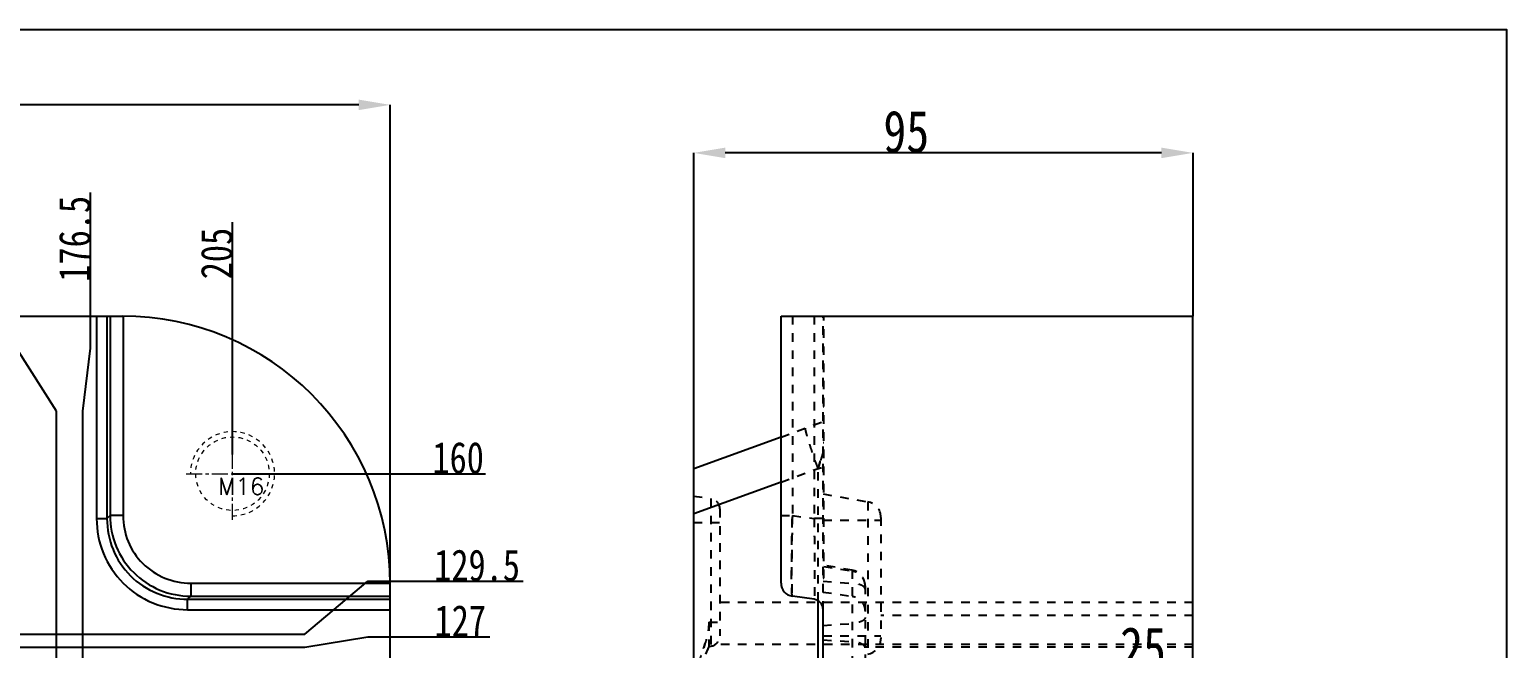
# Model space of a CAD drawing. Header units: millimetres. Extents: x 1572 to 4063, y -10865 to -3081.
# Drawn here: x 2782.1 to 3063.1, y -5731.2 to -5613.5 of the extents above; entities that cross this region are included whole.
import ezdxf

# ---------------------------------------------------------------- set-up
doc = ezdxf.new("R2010")
doc.units = ezdxf.units.MM
doc.header["$LTSCALE"] = 16.335
doc.header["$PDMODE"] = 3
doc.header["$PDSIZE"] = 0.3125
doc.linetypes.add('CENTER', pattern=[0.6, 0.375, -0.075, 0.075, -0.075])
doc.linetypes.add('HIDDEN', pattern=[0.2, 0.1, -0.1])
doc.layers.get('0').update_dxf_attribs({"linetype": 'CONTINUOUS'})
doc.layers.get('Defpoints').update_dxf_attribs({"linetype": 'CONTINUOUS'})
doc.layers.add('DEFAULT_2', color=8, linetype='HIDDEN')
doc.layers.add('screw', color=33, linetype='CONTINUOUS', lineweight=13)
doc.styles.get("Standard").update_dxf_attribs({"font": 'txt', "width": 0.8})
doc.styles.add('TXT', font='txt.shx', dxfattribs={"bigfont": 'gbcbig.shx'})
doc.dimstyles.new('ISO-25', dxfattribs={"dimtxt": 8, "dimasz": 6, "dimexe": 0, "dimexo": 0, "dimgap": 0, "dimtad": 1, "dimdsep": 46, "dimtxsty": 'Standard', "dimcen": 0, "dimclrd": 4, "dimclre": 4, "dimclrt": 6, "dimazin": 0, "dimtfac": 1, "dimtofl": 0, "dimtmove": 0, "dimatfit": 3, "dimfxl": 1, "dimarcsym": 0})

# ---------------------------------------------------------------- blocks, each defined once
blk = doc.blocks.new('*D170')
at = {"color": 4, "lineweight": -2, "transparency": 16777216}
for p, q in [((2908.46, -5698.08), (2908.46, -5636.96)), ((2997.46, -5636.96), (2914.46, -5636.96)), ((3003.46, -5667.99), (3003.46, -5636.96))]:
    blk.add_line(p, q, dxfattribs=at)
at = {"color": 4, "transparency": 16777216}
for points in [[(2914.46, -5635.96), (2914.46, -5637.96), (2908.46, -5636.96)], [(2997.46, -5635.96), (2997.46, -5637.96), (3003.46, -5636.96)]]:
    blk.add_solid(points, dxfattribs=at)
at = {"layer": 'Defpoints', "color": 0, "transparency": 16777216}
for p in [(2908.46, -5636.96), (3003.46, -5667.99), (2908.46, -5698.08)]:
    blk.add_point(p, dxfattribs=at)
at = {"color": 6, "transparency": 16777216, "insert": (2948.9, -5632.96), "char_height": 8, "attachment_point": 5}
blk.add_mtext('95', dxfattribs=at)
blk = doc.blocks.new('*D171')
at = {"color": 4, "lineweight": -2, "transparency": 16777216}
for p, q in [((2978.46, -5750.99), (2978.46, -5735.22)), ((2984.46, -5735.22), (2997.46, -5735.22)), ((3003.46, -5747.99), (3003.46, -5735.22))]:
    blk.add_line(p, q, dxfattribs=at)
at = {"color": 4, "transparency": 16777216}
for points in [[(2984.46, -5734.22), (2984.46, -5736.22), (2978.46, -5735.22)], [(2997.46, -5734.22), (2997.46, -5736.22), (3003.46, -5735.22)]]:
    blk.add_solid(points, dxfattribs=at)
at = {"layer": 'Defpoints', "color": 0, "transparency": 16777216}
for p in [(3003.46, -5735.22), (3003.46, -5747.99), (2978.46, -5750.99)]:
    blk.add_point(p, dxfattribs=at)
at = {"color": 6, "transparency": 16777216, "insert": (2993.95, -5731.22), "char_height": 8, "attachment_point": 5}
blk.add_mtext('25', dxfattribs=at)
blk = doc.blocks.new('screw_m16_g')
at = {"layer": 'screw', "color": 1, "linetype": 'CENTER', "ltscale": 0.497582}
for p, q in [((0, -8.8), (0, 8.8)), ((-8.8, 0), (8.8, 0))]:
    blk.add_line(p, q, dxfattribs=at)
at = {"layer": 'screw', "color": 33, "linetype": 'HIDDEN', "ltscale": 0.497582}
blk.add_circle((0, 0), 7, dxfattribs=at)
at = {"layer": 'screw', "color": 92, "linetype": 'HIDDEN', "ltscale": 0.497582}
blk.add_arc((0, 0), 8, 270, 180, dxfattribs=at)
at = {"layer": 'screw', "color": 6, "style": 'TXT'}
blk.add_text('M16', height=3.2, dxfattribs=at).set_placement((-2.72, -4))
blk = doc.blocks.new('*D188')
at = {"color": 4, "lineweight": -2, "transparency": 16777216}
for p, q in [((2380.71, -5723.85), (2380.71, -5627.83)), ((2844.71, -5627.83), (2386.71, -5627.83)), ((2850.71, -5723.85), (2850.71, -5627.83))]:
    blk.add_line(p, q, dxfattribs=at)
at = {"color": 4, "transparency": 16777216}
for points in [[(2386.71, -5626.83), (2386.71, -5628.83), (2380.71, -5627.83)], [(2844.71, -5626.83), (2844.71, -5628.83), (2850.71, -5627.83)]]:
    blk.add_solid(points, dxfattribs=at)
at = {"layer": 'Defpoints', "color": 0, "transparency": 16777216}
for p in [(2380.71, -5627.83), (2380.71, -5723.85), (2850.71, -5723.85)]:
    blk.add_point(p, dxfattribs=at)
at = {"color": 6, "transparency": 16777216, "insert": (2565.86, -5623.83), "char_height": 8, "attachment_point": 5}
blk.add_mtext('470', dxfattribs=at)
blk = doc.blocks.new('*D191')
at = {"color": 4, "lineweight": -2, "transparency": 16777216}
blk.add_line((2820.71, -5697.99), (2868.84, -5697.99), dxfattribs=at)
at = {"layer": 'Defpoints', "color": 0, "transparency": 16777216}
for p in [(2820.71, -5697.99), (2858.44, -5697.99), (2615.71, -5857.99)]:
    blk.add_point(p, dxfattribs=at)
at = {"color": 6, "transparency": 16777216, "insert": (2863.64, -5694.99), "char_height": 6, "attachment_point": 5}
blk.add_mtext('160', dxfattribs=at)
blk = doc.blocks.new('*D193')
at = {"color": 4, "lineweight": -2, "transparency": 16777216}
blk.add_line((2820.71, -5694.36), (2820.71, -5650.11), dxfattribs=at)
at = {"layer": 'Defpoints', "color": 0, "transparency": 16777216}
for p in [(2820.71, -5662.11), (2820.71, -5694.36), (2615.71, -5857.99)]:
    blk.add_point(p, dxfattribs=at)
at = {"color": 6, "transparency": 16777216, "insert": (2817.71, -5656.11), "char_height": 6, "attachment_point": 5, "rotation": 90}
blk.add_mtext('205', dxfattribs=at)
blk = doc.blocks.new('*D274')
at = {"color": 4, "lineweight": -2, "transparency": 16777216}
for p, q in [((2834.44, -5730.99), (2846.44, -5728.99)), ((2846.44, -5728.99), (2869.64, -5728.99)), ((2640.11, -5730.99), (2834.44, -5730.99))]:
    blk.add_line(p, q, dxfattribs=at)
at = {"layer": 'Defpoints', "color": 0, "transparency": 16777216}
for p in [(2858.44, -5728.99), (2640.11, -5730.99), (2615.71, -5857.99)]:
    blk.add_point(p, dxfattribs=at)
at = {"color": 6, "transparency": 16777216, "insert": (2864.04, -5725.99), "char_height": 6, "attachment_point": 5}
blk.add_mtext('127', dxfattribs=at)
blk = doc.blocks.new('*D275')
at = {"color": 4, "lineweight": -2, "transparency": 16777216}
for p, q in [((2834.44, -5728.49), (2846.44, -5718.44)), ((2846.44, -5718.44), (2876.04, -5718.44)), ((2718.2, -5728.49), (2834.44, -5728.49))]:
    blk.add_line(p, q, dxfattribs=at)
at = {"layer": 'Defpoints', "color": 0, "transparency": 16777216}
for p in [(2858.44, -5718.44), (2718.2, -5728.49), (2615.71, -5857.99)]:
    blk.add_point(p, dxfattribs=at)
at = {"color": 6, "transparency": 16777216, "insert": (2867.24, -5715.44), "char_height": 6, "attachment_point": 5}
blk.add_mtext('129.5', dxfattribs=at)
blk = doc.blocks.new('*D281')
at = {"color": 4, "lineweight": -2, "transparency": 16777216}
for p, q in [((2779.58, -5674.11), (2779.58, -5646.11)), ((2787.21, -5686.11), (2779.58, -5674.11)), ((2787.21, -5762.59), (2787.21, -5686.11))]:
    blk.add_line(p, q, dxfattribs=at)
at = {"layer": 'Defpoints', "color": 0, "transparency": 16777216}
for p in [(2779.58, -5662.11), (2787.21, -5762.59), (2615.71, -5857.99)]:
    blk.add_point(p, dxfattribs=at)
at = {"color": 6, "transparency": 16777216, "insert": (2776.58, -5654.11), "char_height": 6, "attachment_point": 5, "rotation": 90}
blk.add_mtext('171.5', dxfattribs=at)
blk = doc.blocks.new('*D282')
at = {"color": 4, "lineweight": -2, "transparency": 16777216}
for p, q in [((2793.71, -5674.11), (2793.71, -5644.51)), ((2792.21, -5686.11), (2793.71, -5674.11)), ((2792.21, -5843.59), (2792.21, -5686.11))]:
    blk.add_line(p, q, dxfattribs=at)
at = {"layer": 'Defpoints', "color": 0, "transparency": 16777216}
for p in [(2793.71, -5662.11), (2792.21, -5843.59), (2615.71, -5857.99)]:
    blk.add_point(p, dxfattribs=at)
at = {"color": 6, "transparency": 16777216, "insert": (2790.71, -5653.31), "char_height": 6, "attachment_point": 5, "rotation": 90}
blk.add_mtext('176.5', dxfattribs=at)

msp = doc.modelspace()

# ---------------------------------------------------------------- linework, layer by layer
at = {"color": 7, "linetype": 'Continuous'}
for p, q in [((2431.706, -5667.99), (2799.706, -5667.99)), ((2794.843, -5667.99), (2794.843, -5706.523)), ((2796.823, -5667.99), (2796.823, -5706.523)), ((2797.403, -5667.99), (2797.403, -5705.943)), ((2799.879, -5667.99), (2799.879, -5705.943)), ((2925.076, -5718.817), (2925.077, -5667.99)), ((2925.083, -5667.99), (3003.457, -5667.99)), ((3003.456, -6047.99), (3003.457, -5667.99)), ((2925.077, -5691.008), (2908.457, -5697.057)), ((2908.456, -5737.254), (2908.457, -5697.057)), ((2925.077, -5699.578), (2908.457, -5705.627)), ((2794.843, -5706.523), (2796.823, -5706.523)), ((2797.403, -5705.943), (2796.823, -5706.523)), ((2799.879, -5705.943), (2797.403, -5705.943)), ((2812.753, -5721.292), (2812.173, -5721.872)), ((2812.753, -5718.817), (2812.753, -5721.292)), ((2812.753, -5718.817), (2850.706, -5718.817)), ((2812.753, -5721.292), (2850.706, -5721.292)), ((2850.706, -5996.99), (2850.706, -5718.99)), ((2931.355, -5721.872), (2927.229, -5721.292)), ((2812.173, -5723.853), (2812.173, -5721.872)), ((2812.173, -5721.872), (2850.706, -5721.872)), ((2812.173, -5723.853), (2850.706, -5723.853)), ((2932.125, -5739.742), (2932.125, -5722.17)), ((2933.077, -5948.821), (2933.077, -5723.853))]:
    msp.add_line(p, q, dxfattribs=at)
msp.add_lwpolyline([(3063.099, -6133.841), (2308.268, -6133.841), (2308.268, -5613.499), (3063.099, -5613.499)], close=True)
for centre, radius, start, end in [((2799.706, -5718.99), 51, 0, 90), ((2927.576, -5718.817), 2.5, 179.99989, 261.99989), ((2931.076, -5723.853), 2, 359.98691, 81.99989)]:
    msp.add_arc(centre, radius, start, end, dxfattribs=at)
for points, knots in [([(2794.843, -5706.523), (2794.843, -5708.779), (2795.729, -5713.341), (2799.577, -5719.119), (2805.354, -5722.967), (2809.916, -5723.853), (2812.173, -5723.853)], [0, 0, 0, 0, 0.2500254, 0.4999994, 0.7499737, 1, 1, 1, 1]), ([(2796.823, -5706.523), (2796.819, -5708.523), (2797.593, -5712.57), (2800.999, -5717.697), (2806.126, -5721.103), (2810.173, -5721.877), (2812.173, -5721.872)], [0, 0, 0, 0, 0.2500493, 0.5000435, 0.7499845, 1, 1, 1, 1]), ([(2797.403, -5705.943), (2797.41, -5707.939), (2798.207, -5711.973), (2801.619, -5717.077), (2806.724, -5720.488), (2810.757, -5721.286), (2812.753, -5721.292)], [0, 0, 0, 0, 0.2500356, 0.5000418, 0.7499939, 1, 1, 1, 1]), ([(2799.879, -5705.943), (2799.879, -5707.619), (2800.537, -5711.009), (2803.396, -5715.3), (2807.688, -5718.158), (2811.077, -5718.816), (2812.753, -5718.817)], [0, 0, 0, 0, 0.250058, 0.5000421, 0.7499717, 1, 1, 1, 1])]:
    msp.add_open_spline(points, degree=3, knots=knots, dxfattribs=at)
at = {"layer": 'DEFAULT_2', "color": 8, "linetype": 'HIDDEN'}
for p, q in [((2799.706, -5667.99), (2799.706, -5667.99)), ((2927.229, -5667.99), (2927.229, -5705.943)), ((2931.355, -5667.99), (2931.355, -5706.523)), ((2933.077, -5723.853), (2933.077, -5667.99)), ((2933.197, -5717.876), (2933.197, -5667.99)), ((2933.197, -5680.269), (2933.077, -5680.269)), ((2933.197, -5685.269), (2933.077, -5685.269)), ((2933.197, -5687.131), (2933.077, -5687.131)), ((2925.077, -5691.008), (2933.077, -5688.096)), ((2933.197, -5690.269), (2933.077, -5690.269)), ((2933.197, -5692.131), (2933.077, -5692.131)), ((2925.077, -5699.578), (2933.077, -5696.666)), ((2932.125, -5722.17), (2932.125, -5697.013)), ((2933.197, -5697.131), (2933.077, -5697.131)), ((2908.457, -5702.248), (2911.735, -5702.709)), ((2911.735, -5702.709), (2911.735, -5730.787)), ((2933.077, -5701.834), (2941.597, -5703.336)), ((2941.597, -5703.336), (2941.597, -5732.331)), ((2908.457, -5707.248), (2913.457, -5707.248)), ((2913.457, -5704.689), (2913.456, -5728.806)), ((2925.077, -5705.943), (2927.229, -5705.943)), ((2927.229, -5705.943), (2931.355, -5706.523)), ((2933.077, -5706.523), (2931.355, -5706.523)), ((2933.077, -5706.834), (2944.077, -5706.834)), ((2944.077, -5706.291), (2944.076, -5729.377)), ((2938.597, -5716.337), (2933.197, -5715.385)), ((2933.197, -5715.621), (2938.597, -5716.528)), ((2933.077, -5715.94), (2933.197, -5715.964)), ((2933.077, -5717.853), (2933.197, -5717.876)), ((2933.077, -5718.456), (2938.597, -5718.827)), ((2938.597, -5716.337), (2938.597, -5740.105)), ((2850.706, -5718.99), (2850.706, -5718.99)), ((2933.077, -5720.492), (2938.597, -5721.358)), ((2941.076, -5719.294), (2941.076, -5737.134)), ((3003.456, -5722.49), (2913.456, -5722.49)), ((2911.336, -5726.248), (2911.336, -5730.843)), ((2911.336, -5726.248), (2913.456, -5726.248)), ((2933.077, -5726.849), (2938.597, -5726.478)), ((3003.456, -5724.99), (2944.076, -5724.99)), ((2933.077, -5728.834), (2944.076, -5728.834)), ((2933.077, -5729.593), (2938.597, -5729.965)), ((2911.336, -5730.843), (2909.156, -5735.748)), ((2911.336, -5730.843), (2911.735, -5730.787)), ((3003.456, -5730.49), (2912.538, -5730.49)), ((3003.456, -5730.99), (2941.076, -5730.99))]:
    msp.add_line(p, q, dxfattribs=at)
for centre, radius, start, end in [((3007.84, -5719.333), 78.936, 163.43582, 163.57521), ((2911.457, -5704.689), 2, 359.99989, 81.99989), ((2941.077, -5706.291), 3, 359.99989, 79.99989), ((2925.567, -5723.22), 20.027, 67.6063, 67.97713), ((2938.076, -5719.291), 3, 359.99989, 79.99989), ((2911.456, -5728.806), 2, 277.99989, 359.99989), ((2941.076, -5729.377), 3, 279.99989, 359.99989), ((2878.502, -5720.487), 33.585, 341.34344, 343.09855)]:
    msp.add_arc(centre, radius, start, end, dxfattribs=at)
for points, knots in [([(2932.125, -5697.013), (2931.945, -5696.519), (2931.598, -5695.548), (2931.108, -5694.135), (2930.672, -5692.83), (2930.306, -5691.683), (2930.055, -5690.845), (2929.901, -5690.284), (2929.819, -5689.956), (2929.761, -5689.697), (2929.73, -5689.499), (2929.719, -5689.387), (2929.732, -5689.314), (2929.749, -5689.307)], [0, 0, 0, 0, 0.1950127, 0.3823995, 0.5545475, 0.7052404, 0.8289432, 0.8791425, 0.9209824, 0.9540771, 0.9781501, 0.9932039, 1, 1, 1, 1]), ([(2932.125, -5697.013), (2931.945, -5696.519), (2931.598, -5695.548), (2931.108, -5694.135), (2930.672, -5692.83), (2930.306, -5691.683), (2930.055, -5690.845), (2929.901, -5690.284), (2929.819, -5689.956), (2929.761, -5689.697), (2929.73, -5689.499), (2929.719, -5689.387), (2929.732, -5689.314), (2929.749, -5689.307)], [0, 0, 0, 0, 0.1950127, 0.3823995, 0.5545475, 0.7052404, 0.8289432, 0.8791426, 0.9209824, 0.9540771, 0.9781501, 0.9932039, 1, 1, 1, 1]), ([(2932.125, -5697.013), (2932.209, -5696.723), (2932.386, -5696.149), (2932.597, -5695.432), (2932.769, -5694.868), (2932.887, -5694.462), (2932.989, -5694.146), (2933.043, -5693.939), (2933.072, -5693.863), (2933.077, -5693.838)], [0, 0, 0, 0, 0.2729572, 0.5436039, 0.6766015, 0.8064637, 0.926701, 0.9767273, 1, 1, 1, 1]), ([(2933.077, -5693.838), (2933.068, -5693.877), (2933.03, -5693.987), (2932.948, -5694.271), (2932.764, -5694.88), (2932.604, -5695.415), (2932.495, -5695.778)], [0, 0, 0, 0, 0.0589039, 0.1731902, 0.4375908, 1, 1, 1, 1]), ([(2927.229, -5705.943), (2927.207, -5706.941), (2927.168, -5708.898), (2927.124, -5711.74), (2927.097, -5714.36), (2927.088, -5716.357), (2927.09, -5717.768), (2927.097, -5718.662), (2927.108, -5719.433), (2927.123, -5720.074), (2927.142, -5720.579), (2927.161, -5720.914), (2927.18, -5721.109), (2927.194, -5721.205), (2927.207, -5721.258), (2927.22, -5721.291), (2927.229, -5721.292)], [0, 0, 0, 0, 0.1948862, 0.382358, 0.55512, 0.7065611, 0.7723916, 0.8307479, 0.8810903, 0.9229527, 0.9559656, 0.9798548, 0.9883192, 0.9944603, 0.9983004, 1, 1, 1, 1]), ([(2927.229, -5721.292), (2927.22, -5721.291), (2927.207, -5721.258), (2927.194, -5721.205), (2927.18, -5721.109), (2927.161, -5720.914), (2927.142, -5720.579), (2927.123, -5720.074), (2927.108, -5719.432), (2927.097, -5718.661), (2927.09, -5717.767), (2927.088, -5716.356), (2927.097, -5714.359), (2927.124, -5711.74), (2927.168, -5708.898), (2927.207, -5706.941), (2927.229, -5705.943)], [0, 0, 0, 0, 0.0016993, 0.0055385, 0.0116788, 0.0201436, 0.0440397, 0.0770664, 0.1189453, 0.1693153, 0.2276884, 0.2935332, 0.444966, 0.6176853, 0.8051096, 1, 1, 1, 1]), ([(2931.355, -5706.523), (2931.372, -5707.523), (2931.403, -5709.487), (2931.438, -5712.338), (2931.46, -5714.967), (2931.468, -5716.97), (2931.465, -5718.384), (2931.46, -5719.278), (2931.451, -5720.046), (2931.439, -5720.683), (2931.425, -5721.182), (2931.408, -5721.512), (2931.393, -5721.7), (2931.382, -5721.795), (2931.373, -5721.84), (2931.362, -5721.873), (2931.355, -5721.872)], [0, 0, 0, 0, 0.1954114, 0.3835825, 0.5570535, 0.7089834, 0.7749141, 0.8332493, 0.8834437, 0.9250339, 0.9576616, 0.9810714, 0.989265, 0.9951168, 0.9986454, 1, 1, 1, 1]), ([(2941.076, -5719.342), (2941.076, -5719.011), (2940.952, -5718.338), (2940.416, -5717.461), (2939.601, -5716.813), (2938.938, -5716.585), (2938.597, -5716.528)], [0, 0, 0, 0, 0.2450051, 0.4927356, 0.7445844, 1, 1, 1, 1]), ([(2941.076, -5719.954), (2941.076, -5719.616), (2940.407, -5719.176), (2939.544, -5718.937), (2938.926, -5718.849), (2938.597, -5718.827)], [0, 0, 0, 0, 0.3576106, 0.6523537, 1, 1, 1, 1]), ([(2941.076, -5723.987), (2941.076, -5723.677), (2940.949, -5723.041), (2940.407, -5722.221), (2939.592, -5721.621), (2938.936, -5721.411), (2938.597, -5721.358)], [0, 0, 0, 0, 0.237875, 0.4824694, 0.7370148, 1, 1, 1, 1]), ([(2911.336, -5726.248), (2911.336, -5727.655), (2910.674, -5730.449), (2909.673, -5733.073), (2909.156, -5734.386)], [0, 0, 0, 0, 0.4993403, 1, 1, 1, 1]), ([(2941.076, -5725.351), (2941.076, -5725.689), (2940.407, -5726.129), (2939.544, -5726.368), (2938.926, -5726.456), (2938.597, -5726.478)], [0, 0, 0, 0, 0.3576106, 0.6523537, 1, 1, 1, 1]), ([(2941.076, -5731.092), (2941.076, -5730.753), (2940.407, -5730.313), (2939.544, -5730.074), (2938.926, -5729.987), (2938.597, -5729.965)], [0, 0, 0, 0, 0.3576106, 0.6523537, 1, 1, 1, 1])]:
    msp.add_open_spline(points, degree=3, knots=knots, dxfattribs=at)
msp.add_open_spline([(2932.495, -5695.778), (2932.391, -5696.129), (2932.283, -5696.478), (2932.179, -5696.829)], degree=3, dxfattribs=at)

# ---------------------------------------------------------------- block references
at = {"layer": 'screw'}
msp.add_blockref('screw_m16_g', (2820.706, -5697.99), dxfattribs=at)

# ---------------------------------------------------------------- dimensions: what is measured, and where the dimension line sits
for base, p1, p2, picture, middle in [((2380.706, -5627.83), (2850.706, -5723.853), (2380.706, -5723.853), '*D188', (2565.859, -5627.83)), ((2908.457, -5636.961), (3003.457, -5667.99), (2908.457, -5698.08), '*D170', (2948.901, -5636.961)), ((3003.456, -5735.216), (2978.456, -5750.99), (3003.456, -5747.992), '*D171', (2993.95, -5735.216))]:
    dim = msp.add_linear_dim(base=base, p1=p1, p2=p2, dimstyle='ISO-25', override={"dimfxl": 1.25})
    dim.commit()
    dim.dimension.update_dxf_attribs({"geometry": picture, "text_midpoint": middle, "dimtype": 160})
for feature_location, offset, dtype, picture, middle in [((2792.206, -5843.59), (1.5, 181.475), 1, '*D282', (2790.706, -5653.315)), ((2787.206, -5762.59), (-7.624, 100.475), 1, '*D281', (2776.582, -5654.115)), ((2820.706, -5694.358), (0, 32.243), 1, '*D193', (2817.706, -5656.115)), ((2820.706, -5697.99), (37.738, 0), 0, '*D191', (2863.644, -5694.99)), ((2718.196, -5728.49), (140.248, 10.049), 0, '*D275', (2867.244, -5715.441)), ((2640.106, -5730.99), (218.338, 2), 0, '*D274', (2864.044, -5725.99))]:
    dim = msp.add_ordinate_dim(feature_location=feature_location, offset=offset, dtype=dtype, origin=(2615.706, -5857.99), dimstyle='ISO-25', override={"dimtxt": 6, "dimfxl": 1.25})
    dim.commit()
    dim.dimension.update_dxf_attribs({"geometry": picture, "text_midpoint": middle})

doc.saveas('drawing.dxf')
